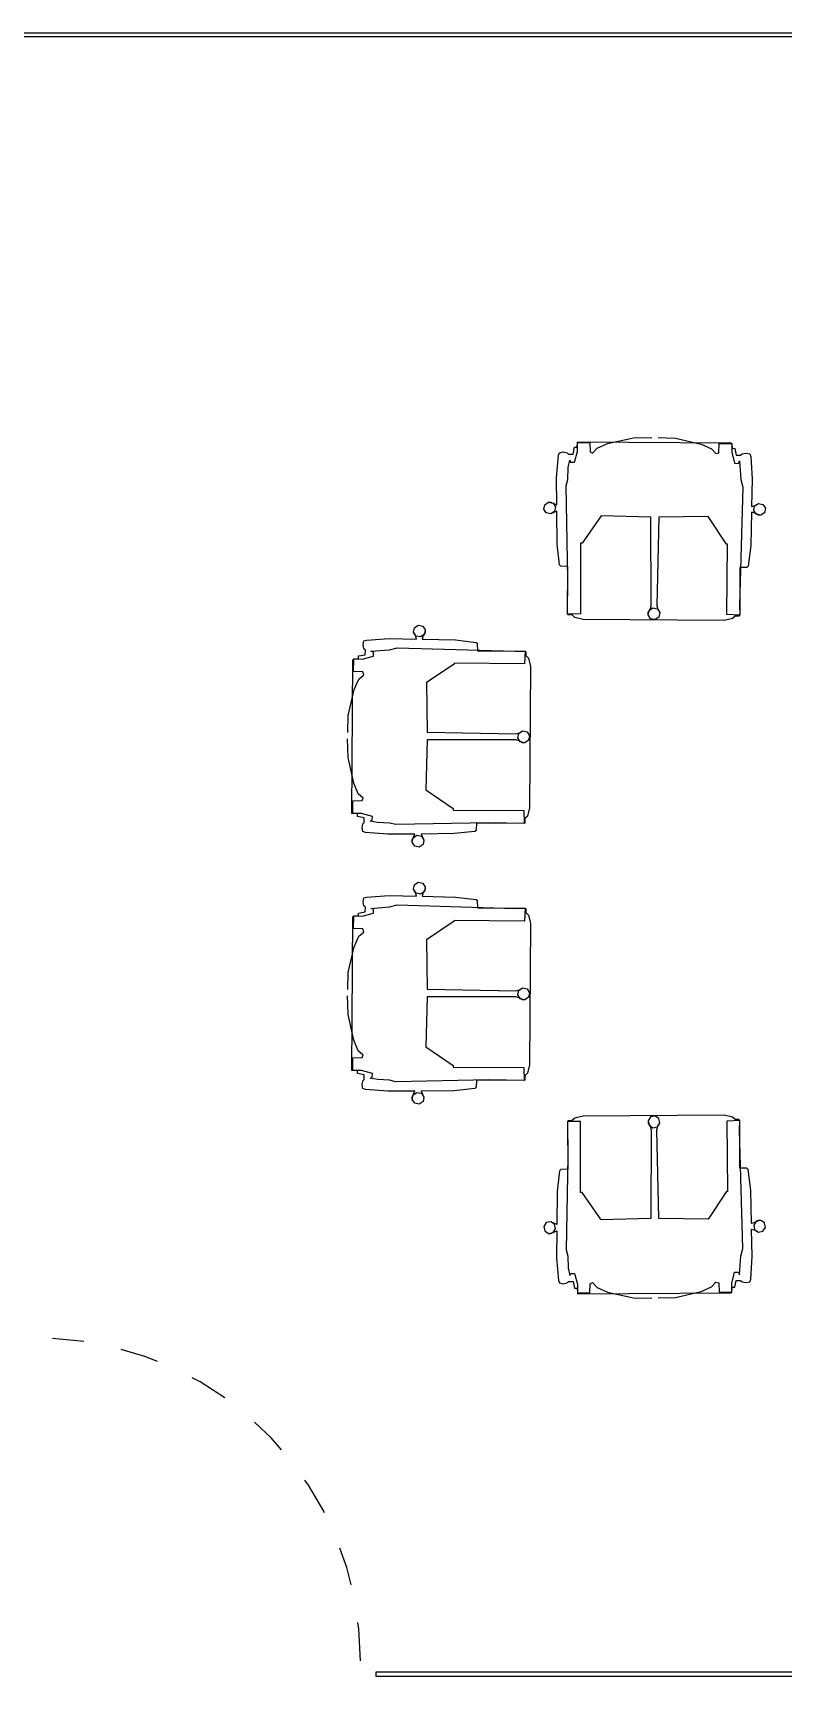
# Model space of a CAD drawing. Header units: millimetres. Extents: x 32.4 to 129.7, y 76.1 to 139.3.
# Drawn here: x 93.43 to 95.386, y 88.325 to 92.605 of the extents above; entities that cross this region are included whole.
import ezdxf

# ---------------------------------------------------------------- set-up
doc = ezdxf.new("R2010")
doc.units = ezdxf.units.MM
doc.linetypes.add('Hidden', pattern=[7.14375, 4.7625, -2.38125])
doc.linetypes.add('Hidden_2_', pattern=[0.007144, 0.004763, -0.002381])
doc.layers.add('n carpinteria proyeccion', color=7, linetype='Hidden')
doc.layers.add('n carpinteria vidrio', color=7, linetype='Continuous')

msp = doc.modelspace()

# ---------------------------------------------------------------- linework, layer by layer
at = {"linetype": 'Continuous'}
for p, q in [((94.92841, 91.535562), (94.995704, 91.550431)), ((94.995704, 91.550431), (95.044055, 91.551308)), ((95.06048, 91.551114), (95.105103, 91.549739)), ((95.105103, 91.549739), (95.172222, 91.534018)), ((94.80028, 91.505196), (94.802723, 91.511977)), ((94.802723, 91.511977), (94.812395, 91.513859)), ((94.812395, 91.513859), (94.823006, 91.511725)), ((94.823006, 91.511725), (94.82657, 91.507936)), ((94.82657, 91.507936), (94.838579, 91.508093)), ((94.838579, 91.508093), (94.842122, 91.525959)), ((94.841878, 91.48695), (94.849775, 91.515332)), ((94.842122, 91.525959), (94.848872, 91.525956)), ((94.848872, 91.525956), (94.849774, 91.538113)), ((94.849774, 91.538113), (94.882527, 91.538096)), ((94.849775, 91.515332), (94.849947, 91.540152)), ((94.849947, 91.540152), (95.249967, 91.537629)), ((94.882527, 91.538096), (94.883194, 91.513877)), ((94.883194, 91.513877), (94.889355, 91.510911)), ((94.889355, 91.510911), (94.901132, 91.524045)), ((94.901132, 91.524045), (94.92841, 91.535562)), ((95.172222, 91.534018), (95.199352, 91.522157)), ((95.199352, 91.522157), (95.210372, 91.509549)), ((95.210372, 91.509549), (95.218638, 91.512)), ((95.218638, 91.512), (95.219619, 91.535962)), ((95.219619, 91.535962), (95.252369, 91.535564)), ((95.249967, 91.537629), (95.252369, 91.535564)), ((95.252369, 91.535564), (95.251917, 91.513401)), ((95.251917, 91.513401), (95.259617, 91.484306)), ((95.252369, 91.535564), (95.253117, 91.523397)), ((95.253117, 91.523397), (95.259867, 91.523315)), ((95.259867, 91.523315), (95.263154, 91.505671)), ((95.275264, 91.505184), (95.278802, 91.508839)), ((95.278802, 91.508839), (95.289439, 91.510838)), ((95.289439, 91.510838), (95.299086, 91.508834)), ((95.299086, 91.508834), (95.301444, 91.502023)), ((94.795617, 91.446329), (94.80028, 91.505196)), ((94.824776, 91.441842), (94.825904, 91.473448)), ((94.825904, 91.473448), (94.829916, 91.4924)), ((94.829916, 91.4924), (94.831855, 91.487014)), ((94.831855, 91.487014), (94.841878, 91.48695)), ((95.259617, 91.484306), (95.26964, 91.484242)), ((95.263154, 91.505671), (95.275264, 91.505184)), ((95.26964, 91.484242), (95.272036, 91.490642)), ((95.272036, 91.490642), (95.276104, 91.442299)), ((95.301444, 91.502023), (95.30536, 91.44311)), ((94.796128, 91.376007), (94.795617, 91.446329)), ((94.820588, 91.425534), (94.824776, 91.441842)), ((94.825206, 91.183581), (94.820588, 91.425534)), ((95.280894, 91.422619), (95.272035, 91.115107)), ((95.276104, 91.442299), (95.280894, 91.422619)), ((95.30536, 91.44311), (95.303948, 91.372138)), ((94.764556, 91.376604), (94.774539, 91.383184)), ((94.764556, 91.376604), (94.774539, 91.383184)), ((94.774539, 91.383184), (94.786251, 91.380777)), ((94.774539, 91.383184), (94.780634, 91.383145)), ((94.780634, 91.383145), (94.796128, 91.376007)), ((94.786251, 91.380777), (94.79283, 91.370794)), ((95.311747, 91.37314), (95.32173, 91.379719)), ((95.313438, 91.37481), (95.32173, 91.379719)), ((95.32173, 91.379719), (95.333442, 91.377313)), ((95.32173, 91.379719), (95.333442, 91.377313)), ((94.762149, 91.364893), (94.764556, 91.376604)), ((94.762149, 91.364893), (94.764556, 91.376604)), ((94.768728, 91.354909), (94.762149, 91.364893)), ((94.768728, 91.354909), (94.762149, 91.364893)), ((94.764556, 91.376604), (94.764556, 91.376604)), ((94.764556, 91.376604), (94.764556, 91.376604)), ((94.78044, 91.352503), (94.768728, 91.354909)), ((94.78044, 91.352503), (94.768728, 91.354909)), ((94.796213, 91.359518), (94.78044, 91.352503)), ((94.790423, 91.359082), (94.78044, 91.352503)), ((94.79283, 91.370794), (94.790423, 91.359082)), ((94.797174, 91.273751), (94.796213, 91.359518)), ((94.91143, 91.347843), (94.862412, 91.276264)), ((95.041418, 91.344259), (94.91143, 91.347843)), ((95.041804, 91.113264), (95.041418, 91.344259)), ((95.061647, 91.344156), (95.057135, 91.113167)), ((95.190498, 91.346076), (95.061647, 91.344156)), ((95.238606, 91.273883), (95.190498, 91.346076)), ((95.303674, 91.35683), (95.301614, 91.270437)), ((95.313275, 91.354124), (95.303674, 91.35683)), ((95.303948, 91.372138), (95.313438, 91.37481)), ((95.30934, 91.361428), (95.311747, 91.37314)), ((95.31592, 91.351445), (95.30934, 91.361428)), ((95.321536, 91.349077), (95.313275, 91.354124)), ((95.327632, 91.349038), (95.31592, 91.351445)), ((95.327632, 91.349038), (95.321536, 91.349077)), ((95.337615, 91.355618), (95.327632, 91.349038)), ((95.337615, 91.355618), (95.327632, 91.349038)), ((95.333442, 91.377313), (95.340022, 91.367329)), ((95.333442, 91.377313), (95.340022, 91.367329)), ((95.340022, 91.367329), (95.337615, 91.355618)), ((95.340022, 91.367329), (95.337615, 91.355618)), ((94.803066, 91.219597), (94.797174, 91.273751)), ((94.858066, 91.276292), (94.857478, 91.091877)), ((94.862412, 91.276264), (94.858066, 91.276292)), ((95.240763, 91.273869), (95.238606, 91.273883)), ((95.23902, 91.090773), (95.240763, 91.273869)), ((95.301614, 91.270437), (95.295041, 91.216482)), ((94.806757, 91.216431), (94.803066, 91.219597)), ((94.824743, 91.215587), (94.806757, 91.216431)), ((94.823716, 91.091516), (94.824743, 91.215587)), ((95.273314, 91.212747), (95.272771, 91.088673)), ((95.291311, 91.213363), (95.273314, 91.212747)), ((95.295041, 91.216482), (95.291311, 91.213363)), ((94.823716, 91.091516), (94.825206, 91.183581)), ((94.857478, 91.091877), (94.823716, 91.091516)), ((94.825891, 91.089315), (94.823716, 91.091516)), ((94.836191, 91.08925), (94.825891, 91.089315)), ((94.843066, 91.082857), (94.836191, 91.08925)), ((94.864386, 91.077303), (94.843066, 91.082857)), ((95.034012, 91.089565), (95.036419, 91.101276)), ((95.034012, 91.089565), (95.034051, 91.09566)), ((95.040592, 91.079581), (95.034012, 91.089565)), ((95.040592, 91.079581), (95.034012, 91.089565)), ((95.034051, 91.09566), (95.039075, 91.103898)), ((95.036419, 91.101276), (95.046402, 91.107856)), ((95.039075, 91.103898), (95.041804, 91.113264)), ((95.052304, 91.077175), (95.040592, 91.079581)), ((95.052304, 91.077175), (95.040592, 91.079581)), ((95.046402, 91.107856), (95.058114, 91.105449)), ((95.062287, 91.083754), (95.052304, 91.077175)), ((95.062287, 91.083754), (95.052304, 91.077175)), ((95.057135, 91.113167), (95.059784, 91.103758)), ((95.058114, 91.105449), (95.064694, 91.095466)), ((95.059784, 91.103758), (95.064694, 91.095466)), ((95.064694, 91.095466), (95.062287, 91.083754)), ((95.064694, 91.095466), (95.062287, 91.083754)), ((95.254078, 91.080255), (95.23269, 91.074971)), ((95.272771, 91.088673), (95.23902, 91.090773)), ((95.261034, 91.08656), (95.254078, 91.080255)), ((95.270568, 91.0865), (95.261034, 91.08656)), ((95.272771, 91.088673), (95.270568, 91.0865)), ((95.272035, 91.115107), (95.272771, 91.088673)), ((94.422547, 91.044335), (94.424953, 91.056046)), ((94.422547, 91.044335), (94.424953, 91.056046)), ((94.429126, 91.034351), (94.422547, 91.044335)), ((94.427456, 91.036042), (94.422547, 91.044335)), ((94.424953, 91.056046), (94.434937, 91.062626)), ((94.424953, 91.056046), (94.434937, 91.062626)), ((94.430128, 91.026552), (94.427456, 91.036042)), ((94.434937, 91.062626), (94.446648, 91.060219)), ((94.434937, 91.062626), (94.446648, 91.060219)), ((94.450821, 91.038524), (94.440838, 91.031945)), ((94.448142, 91.035879), (94.445437, 91.026279)), ((94.446648, 91.060219), (94.453228, 91.050236)), ((94.446648, 91.060219), (94.453228, 91.050236)), ((94.453189, 91.044141), (94.448142, 91.035879)), ((94.453228, 91.050236), (94.450821, 91.038524)), ((94.453228, 91.050236), (94.453189, 91.044141)), ((95.23269, 91.074971), (94.864386, 91.077303)), ((94.291428, 91.012044), (94.293432, 91.021691)), ((94.293427, 91.001407), (94.291428, 91.012044)), ((94.297083, 90.997868), (94.293427, 91.001407)), ((94.293432, 91.021691), (94.300243, 91.024048)), ((94.296595, 90.985758), (94.297083, 90.997868)), ((94.300243, 91.024048), (94.359157, 91.027965)), ((94.311624, 90.99464), (94.359967, 90.998709)), ((94.318024, 90.992245), (94.311624, 90.99464)), ((94.359157, 91.027965), (94.430128, 91.026552)), ((94.359967, 90.998709), (94.379647, 91.003499)), ((94.379647, 91.003499), (94.687159, 90.99464)), ((94.440838, 91.031945), (94.429126, 91.034351)), ((94.445437, 91.026279), (94.531829, 91.024218)), ((94.531829, 91.024218), (94.585784, 91.017645)), ((94.585784, 91.017645), (94.588903, 91.013915)), ((94.588903, 91.013915), (94.589519, 90.995919)), ((94.589519, 90.995919), (94.713593, 90.995375)), ((94.687159, 90.99464), (94.713593, 90.995375)), ((94.713593, 90.995375), (94.711493, 90.961625)), ((94.713593, 90.995375), (94.715766, 90.993172)), ((94.715766, 90.993172), (94.715706, 90.983639)), ((94.262114, 90.572551), (94.264637, 90.972572)), ((94.264637, 90.972572), (94.266702, 90.974974)), ((94.266304, 90.942223), (94.266702, 90.974974)), ((94.266702, 90.974974), (94.27887, 90.975722)), ((94.266702, 90.974974), (94.288865, 90.974521)), ((94.27887, 90.975722), (94.278952, 90.982471)), ((94.278952, 90.982471), (94.296595, 90.985758)), ((94.288865, 90.974521), (94.317961, 90.982221)), ((94.317961, 90.982221), (94.318024, 90.992245)), ((94.528383, 90.96121), (94.45619, 90.913102)), ((94.528397, 90.963367), (94.528383, 90.96121)), ((94.711493, 90.961625), (94.528397, 90.963367)), ((94.715706, 90.983639), (94.722011, 90.976683)), ((94.722011, 90.976683), (94.727295, 90.955294)), ((94.727295, 90.955294), (94.724963, 90.58699)), ((94.290266, 90.941242), (94.266304, 90.942223)), ((94.268248, 90.894826), (94.280109, 90.921956)), ((94.280109, 90.921956), (94.292717, 90.932976)), ((94.292717, 90.932976), (94.290266, 90.941242)), ((94.45619, 90.913102), (94.458111, 90.784252)), ((94.252527, 90.827707), (94.268248, 90.894826)), ((94.251152, 90.783084), (94.252527, 90.827707)), ((94.458111, 90.784252), (94.689099, 90.77974)), ((94.689099, 90.77974), (94.698508, 90.782388)), ((94.69441, 90.769007), (94.696817, 90.780718)), ((94.696817, 90.780718), (94.7068, 90.787298)), ((94.698508, 90.782388), (94.7068, 90.787298)), ((94.7068, 90.787298), (94.718512, 90.784891)), ((94.7068, 90.787298), (94.718512, 90.784891)), ((94.718512, 90.784891), (94.725092, 90.774908)), ((94.718512, 90.784891), (94.725092, 90.774908)), ((94.251835, 90.718308), (94.250958, 90.766659)), ((94.458007, 90.764022), (94.454423, 90.634034)), ((94.689002, 90.764409), (94.458007, 90.764022)), ((94.698368, 90.761679), (94.689002, 90.764409)), ((94.70099, 90.759023), (94.69441, 90.769007)), ((94.706606, 90.756655), (94.698368, 90.761679)), ((94.712701, 90.756617), (94.70099, 90.759023)), ((94.712701, 90.756617), (94.706606, 90.756655)), ((94.722685, 90.763196), (94.712701, 90.756617)), ((94.722685, 90.763196), (94.712701, 90.756617)), ((94.725092, 90.774908), (94.722685, 90.763196)), ((94.725092, 90.774908), (94.722685, 90.763196)), ((94.266704, 90.651015), (94.251835, 90.718308)), ((94.278221, 90.623736), (94.266704, 90.651015)), ((94.291355, 90.611959), (94.278221, 90.623736)), ((94.28839, 90.605798), (94.291355, 90.611959)), ((94.454423, 90.634034), (94.526002, 90.585016)), ((94.286935, 90.572379), (94.262114, 90.572551)), ((94.264153, 90.572378), (94.26417, 90.605131)), ((94.27631, 90.571476), (94.264153, 90.572378)), ((94.26417, 90.605131), (94.28839, 90.605798)), ((94.276307, 90.564727), (94.27631, 90.571476)), ((94.315316, 90.564482), (94.286935, 90.572379)), ((94.526002, 90.585016), (94.525974, 90.58067)), ((94.525974, 90.58067), (94.710389, 90.580082)), ((94.710389, 90.580082), (94.71075, 90.54632)), ((94.719409, 90.565671), (94.713016, 90.558795)), ((94.724963, 90.58699), (94.719409, 90.565671)), ((94.294173, 90.561183), (94.276307, 90.564727)), ((94.288408, 90.534999), (94.290541, 90.54561)), ((94.290289, 90.525327), (94.288408, 90.534999)), ((94.29707, 90.522884), (94.290289, 90.525327)), ((94.290541, 90.54561), (94.29433, 90.549174)), ((94.29433, 90.549174), (94.294173, 90.561183)), ((94.355937, 90.518221), (94.29707, 90.522884)), ((94.309867, 90.552521), (94.315252, 90.554459)), ((94.328818, 90.548508), (94.309867, 90.552521)), ((94.315252, 90.554459), (94.315316, 90.564482)), ((94.360424, 90.54738), (94.328818, 90.548508)), ((94.376732, 90.543192), (94.360424, 90.54738)), ((94.618685, 90.54781), (94.376732, 90.543192)), ((94.582669, 90.52567), (94.528515, 90.519778)), ((94.585835, 90.529361), (94.582669, 90.52567)), ((94.586679, 90.547348), (94.585835, 90.529361)), ((94.71075, 90.54632), (94.586679, 90.547348)), ((94.71075, 90.54632), (94.618685, 90.54781)), ((94.712951, 90.548495), (94.71075, 90.54632)), ((94.713016, 90.558795), (94.712951, 90.548495)), ((94.426259, 90.518732), (94.355937, 90.518221)), ((94.419082, 90.497143), (94.421489, 90.508855)), ((94.419082, 90.497143), (94.419121, 90.503238)), ((94.425662, 90.48716), (94.419082, 90.497143)), ((94.425662, 90.48716), (94.419082, 90.497143)), ((94.419121, 90.503238), (94.426259, 90.518732)), ((94.421489, 90.508855), (94.431472, 90.515434)), ((94.437374, 90.484753), (94.425662, 90.48716)), ((94.425662, 90.48716), (94.425662, 90.48716)), ((94.437374, 90.484753), (94.425662, 90.48716)), ((94.425662, 90.48716), (94.425662, 90.48716)), ((94.431472, 90.515434), (94.443184, 90.513028)), ((94.447357, 90.491333), (94.437374, 90.484753)), ((94.447357, 90.491333), (94.437374, 90.484753)), ((94.528515, 90.519778), (94.442748, 90.518818)), ((94.442748, 90.518818), (94.449764, 90.503044)), ((94.443184, 90.513028), (94.449764, 90.503044)), ((94.449764, 90.503044), (94.447357, 90.491333)), ((94.449764, 90.503044), (94.447357, 90.491333)), ((94.291428, 90.342543), (94.293432, 90.35219)), ((94.293432, 90.35219), (94.300243, 90.354547)), ((94.300243, 90.354547), (94.359157, 90.358464)), ((94.359157, 90.358464), (94.430128, 90.357052)), ((94.422547, 90.374834), (94.424953, 90.386546)), ((94.422547, 90.374834), (94.424953, 90.386546)), ((94.429126, 90.364851), (94.422547, 90.374834)), ((94.427456, 90.366542), (94.422547, 90.374834)), ((94.424953, 90.386546), (94.434937, 90.393125)), ((94.424953, 90.386546), (94.434937, 90.393125)), ((94.430128, 90.357052), (94.427456, 90.366542)), ((94.440838, 90.362444), (94.429126, 90.364851)), ((94.434937, 90.393125), (94.446648, 90.390718)), ((94.434937, 90.393125), (94.446648, 90.390718)), ((94.450821, 90.369023), (94.440838, 90.362444)), ((94.448142, 90.366378), (94.445437, 90.356778)), ((94.445437, 90.356778), (94.531829, 90.354717)), ((94.446648, 90.390718), (94.453228, 90.380735)), ((94.446648, 90.390718), (94.453228, 90.380735)), ((94.453189, 90.37464), (94.448142, 90.366378)), ((94.453228, 90.380735), (94.450821, 90.369023)), ((94.453228, 90.380735), (94.453189, 90.37464)), ((94.531829, 90.354717), (94.585784, 90.348145)), ((94.27887, 90.306221), (94.278952, 90.31297)), ((94.278952, 90.31297), (94.296595, 90.316258)), ((94.288865, 90.30502), (94.317961, 90.31272)), ((94.293427, 90.331906), (94.291428, 90.342543)), ((94.297083, 90.328368), (94.293427, 90.331906)), ((94.296595, 90.316258), (94.297083, 90.328368)), ((94.311624, 90.325139), (94.359967, 90.329208)), ((94.318024, 90.322744), (94.311624, 90.325139)), ((94.317961, 90.31272), (94.318024, 90.322744)), ((94.359967, 90.329208), (94.379647, 90.333998)), ((94.379647, 90.333998), (94.687159, 90.325139)), ((94.585784, 90.348145), (94.588903, 90.344415)), ((94.588903, 90.344415), (94.589519, 90.326418)), ((94.589519, 90.326418), (94.713593, 90.325874)), ((94.687159, 90.325139), (94.713593, 90.325874)), ((94.713593, 90.325874), (94.711493, 90.292124)), ((94.713593, 90.325874), (94.715766, 90.323672)), ((94.715766, 90.323672), (94.715706, 90.314138)), ((94.715706, 90.314138), (94.722011, 90.307182)), ((94.262114, 89.903051), (94.264637, 90.303071)), ((94.264637, 90.303071), (94.266702, 90.305473)), ((94.266304, 90.272723), (94.266702, 90.305473)), ((94.290266, 90.271741), (94.266304, 90.272723)), ((94.266702, 90.305473), (94.27887, 90.306221)), ((94.266702, 90.305473), (94.288865, 90.30502)), ((94.292717, 90.263476), (94.290266, 90.271741)), ((94.528383, 90.291709), (94.45619, 90.243601)), ((94.528397, 90.293866), (94.528383, 90.291709)), ((94.711493, 90.292124), (94.528397, 90.293866)), ((94.722011, 90.307182), (94.727295, 90.285794)), ((94.727295, 90.285794), (94.724963, 89.91749)), ((94.252527, 90.158207), (94.268248, 90.225325)), ((94.268248, 90.225325), (94.280109, 90.252456)), ((94.280109, 90.252456), (94.292717, 90.263476)), ((94.45619, 90.243601), (94.458111, 90.114751)), ((94.251152, 90.113583), (94.252527, 90.158207)), ((94.251835, 90.048807), (94.250958, 90.097158)), ((94.458007, 90.094521), (94.454423, 89.964534)), ((94.689002, 90.094908), (94.458007, 90.094521)), ((94.458111, 90.114751), (94.689099, 90.110239)), ((94.698368, 90.092178), (94.689002, 90.094908)), ((94.689099, 90.110239), (94.698508, 90.112888)), ((94.69441, 90.099506), (94.696817, 90.111218)), ((94.70099, 90.089523), (94.69441, 90.099506)), ((94.696817, 90.111218), (94.7068, 90.117797)), ((94.698508, 90.112888), (94.7068, 90.117797)), ((94.7068, 90.117797), (94.718512, 90.115391)), ((94.7068, 90.117797), (94.718512, 90.115391)), ((94.718512, 90.115391), (94.725092, 90.105407)), ((94.718512, 90.115391), (94.725092, 90.105407)), ((94.725092, 90.105407), (94.722685, 90.093696)), ((94.725092, 90.105407), (94.722685, 90.093696)), ((94.706606, 90.087155), (94.698368, 90.092178)), ((94.712701, 90.087116), (94.70099, 90.089523)), ((94.712701, 90.087116), (94.706606, 90.087155)), ((94.722685, 90.093696), (94.712701, 90.087116)), ((94.722685, 90.093696), (94.712701, 90.087116)), ((94.266704, 89.981514), (94.251835, 90.048807)), ((94.278221, 89.954236), (94.266704, 89.981514)), ((94.264153, 89.902878), (94.26417, 89.93563)), ((94.26417, 89.93563), (94.28839, 89.936297)), ((94.291355, 89.942459), (94.278221, 89.954236)), ((94.28839, 89.936297), (94.291355, 89.942459)), ((94.454423, 89.964534), (94.526002, 89.915515)), ((94.286935, 89.902879), (94.262114, 89.903051)), ((94.27631, 89.901976), (94.264153, 89.902878)), ((94.276307, 89.895226), (94.27631, 89.901976)), ((94.294173, 89.891682), (94.276307, 89.895226)), ((94.315316, 89.894982), (94.286935, 89.902879)), ((94.29433, 89.879673), (94.294173, 89.891682)), ((94.309867, 89.88302), (94.315252, 89.884958)), ((94.328818, 89.879007), (94.309867, 89.88302)), ((94.315252, 89.884958), (94.315316, 89.894982)), ((94.526002, 89.915515), (94.525974, 89.91117)), ((94.525974, 89.91117), (94.710389, 89.910581)), ((94.710389, 89.910581), (94.71075, 89.876819)), ((94.713016, 89.889294), (94.712951, 89.878994)), ((94.719409, 89.89617), (94.713016, 89.889294)), ((94.724963, 89.91749), (94.719409, 89.89617)), ((94.288408, 89.865498), (94.290541, 89.876109)), ((94.290289, 89.855827), (94.288408, 89.865498)), ((94.29707, 89.853383), (94.290289, 89.855827)), ((94.290541, 89.876109), (94.29433, 89.879673)), ((94.355937, 89.84872), (94.29707, 89.853383)), ((94.360424, 89.87788), (94.328818, 89.879007)), ((94.426259, 89.849231), (94.355937, 89.84872)), ((94.376732, 89.873691), (94.360424, 89.87788)), ((94.618685, 89.878309), (94.376732, 89.873691)), ((94.419082, 89.827643), (94.421489, 89.839354)), ((94.419121, 89.833738), (94.426259, 89.849231)), ((94.421489, 89.839354), (94.431472, 89.845934)), ((94.431472, 89.845934), (94.443184, 89.843527)), ((94.528515, 89.850277), (94.442748, 89.849317)), ((94.442748, 89.849317), (94.449764, 89.833544)), ((94.443184, 89.843527), (94.449764, 89.833544)), ((94.582669, 89.85617), (94.528515, 89.850277)), ((94.585835, 89.85986), (94.582669, 89.85617)), ((94.586679, 89.877847), (94.585835, 89.85986)), ((94.71075, 89.876819), (94.586679, 89.877847)), ((94.71075, 89.876819), (94.618685, 89.878309)), ((94.712951, 89.878994), (94.71075, 89.876819)), ((94.419082, 89.827643), (94.419121, 89.833738)), ((94.425662, 89.817659), (94.419082, 89.827643)), ((94.425662, 89.817659), (94.419082, 89.827643)), ((94.437374, 89.815252), (94.425662, 89.817659)), ((94.425662, 89.817659), (94.425662, 89.817659)), ((94.437374, 89.815252), (94.425662, 89.817659)), ((94.425662, 89.817659), (94.425662, 89.817659)), ((94.447357, 89.821832), (94.437374, 89.815252)), ((94.447357, 89.821832), (94.437374, 89.815252)), ((94.449764, 89.833544), (94.447357, 89.821832)), ((94.449764, 89.833544), (94.447357, 89.821832)), ((94.825891, 89.772184), (94.823716, 89.769983)), ((94.857478, 89.769622), (94.823716, 89.769983)), ((94.823716, 89.769983), (94.824743, 89.645913)), ((94.823716, 89.769983), (94.825206, 89.677918)), ((94.836191, 89.77225), (94.825891, 89.772184)), ((94.843066, 89.778642), (94.836191, 89.77225)), ((94.864386, 89.784196), (94.843066, 89.778642)), ((94.858066, 89.585208), (94.857478, 89.769622)), ((95.23269, 89.786528), (94.864386, 89.784196)), ((95.040592, 89.781918), (95.034012, 89.771935)), ((95.040592, 89.781918), (95.034012, 89.771935)), ((95.034012, 89.771935), (95.036419, 89.760223)), ((95.034012, 89.771935), (95.034051, 89.76584)), ((95.034051, 89.76584), (95.039075, 89.757601)), ((95.036419, 89.760223), (95.046402, 89.753644)), ((95.039075, 89.757601), (95.041804, 89.748235)), ((95.052304, 89.784325), (95.040592, 89.781918)), ((95.052304, 89.784325), (95.040592, 89.781918)), ((95.046402, 89.753644), (95.058114, 89.75605)), ((95.062287, 89.777745), (95.052304, 89.784325)), ((95.062287, 89.777745), (95.052304, 89.784325)), ((95.057135, 89.748332), (95.059784, 89.757741)), ((95.058114, 89.75605), (95.064694, 89.766034)), ((95.059784, 89.757741), (95.064694, 89.766034)), ((95.064694, 89.766034), (95.062287, 89.777745)), ((95.064694, 89.766034), (95.062287, 89.777745)), ((95.254078, 89.781245), (95.23269, 89.786528)), ((95.272771, 89.772826), (95.23902, 89.770726)), ((95.23902, 89.770726), (95.240763, 89.58763)), ((95.261034, 89.774939), (95.254078, 89.781245)), ((95.270568, 89.775), (95.261034, 89.774939)), ((95.272771, 89.772826), (95.270568, 89.775)), ((95.272035, 89.746392), (95.272771, 89.772826)), ((95.273314, 89.648753), (95.272771, 89.772826)), ((95.041804, 89.748235), (95.041418, 89.517241)), ((95.061647, 89.517344), (95.057135, 89.748332)), ((95.280894, 89.43888), (95.272035, 89.746392)), ((94.825206, 89.677918), (94.820588, 89.435965)), ((94.803066, 89.641902), (94.797174, 89.587749)), ((94.806757, 89.645069), (94.803066, 89.641902)), ((94.824743, 89.645913), (94.806757, 89.645069)), ((95.291311, 89.648136), (95.273314, 89.648753)), ((95.295041, 89.645018), (95.291311, 89.648136)), ((95.301614, 89.591062), (95.295041, 89.645018)), ((94.797174, 89.587749), (94.796213, 89.501981)), ((94.862412, 89.585235), (94.858066, 89.585208)), ((94.91143, 89.513657), (94.862412, 89.585235)), ((95.238606, 89.587617), (95.190498, 89.515424)), ((95.240763, 89.58763), (95.238606, 89.587617)), ((95.303674, 89.50467), (95.301614, 89.591062)), ((94.768728, 89.50659), (94.762149, 89.496607)), ((94.768728, 89.50659), (94.762149, 89.496607)), ((94.762149, 89.496607), (94.764556, 89.484895)), ((94.762149, 89.496607), (94.764556, 89.484895)), ((94.78044, 89.508997), (94.768728, 89.50659)), ((94.78044, 89.508997), (94.768728, 89.50659)), ((94.790423, 89.502417), (94.78044, 89.508997)), ((94.796213, 89.501981), (94.78044, 89.508997)), ((94.79283, 89.490706), (94.790423, 89.502417)), ((95.041418, 89.517241), (94.91143, 89.513657)), ((95.190498, 89.515424), (95.061647, 89.517344)), ((95.313275, 89.507376), (95.303674, 89.50467)), ((95.31592, 89.510054), (95.30934, 89.500071)), ((95.30934, 89.500071), (95.311747, 89.48836)), ((95.321536, 89.512423), (95.313275, 89.507376)), ((95.327632, 89.512461), (95.31592, 89.510054)), ((95.327632, 89.512461), (95.321536, 89.512423)), ((95.337615, 89.505882), (95.327632, 89.512461)), ((95.337615, 89.505882), (95.327632, 89.512461)), ((95.340022, 89.49417), (95.337615, 89.505882)), ((95.340022, 89.49417), (95.337615, 89.505882)), ((94.764556, 89.484895), (94.774539, 89.478316)), ((94.764556, 89.484895), (94.764556, 89.484895)), ((94.764556, 89.484895), (94.774539, 89.478316)), ((94.764556, 89.484895), (94.764556, 89.484895)), ((94.774539, 89.478316), (94.786251, 89.480722)), ((94.774539, 89.478316), (94.780634, 89.478354)), ((94.780634, 89.478354), (94.796128, 89.485492)), ((94.786251, 89.480722), (94.79283, 89.490706)), ((94.796128, 89.485492), (94.795617, 89.41517)), ((95.30536, 89.41839), (95.303948, 89.489361)), ((95.303948, 89.489361), (95.313438, 89.48669)), ((95.311747, 89.48836), (95.32173, 89.48178)), ((95.313438, 89.48669), (95.32173, 89.48178)), ((95.32173, 89.48178), (95.333442, 89.484187)), ((95.32173, 89.48178), (95.333442, 89.484187)), ((95.333442, 89.484187), (95.340022, 89.49417)), ((95.333442, 89.484187), (95.340022, 89.49417)), ((94.795617, 89.41517), (94.80028, 89.356303)), ((94.820588, 89.435965), (94.824776, 89.419658)), ((94.824776, 89.419658), (94.825904, 89.388051)), ((95.272036, 89.370857), (95.276104, 89.4192)), ((95.276104, 89.4192), (95.280894, 89.43888)), ((95.301444, 89.359476), (95.30536, 89.41839)), ((94.825904, 89.388051), (94.829916, 89.3691)), ((94.829916, 89.3691), (94.831855, 89.374486)), ((94.831855, 89.374486), (94.841878, 89.374549)), ((94.841878, 89.374549), (94.849775, 89.346168)), ((95.251917, 89.348098), (95.259617, 89.377194)), ((95.259617, 89.377194), (95.26964, 89.377257)), ((95.26964, 89.377257), (95.272036, 89.370857)), ((94.80028, 89.356303), (94.802723, 89.349522)), ((94.802723, 89.349522), (94.812395, 89.347641)), ((94.812395, 89.347641), (94.823006, 89.349775)), ((94.823006, 89.349775), (94.82657, 89.353563)), ((94.82657, 89.353563), (94.838579, 89.353407)), ((94.838579, 89.353407), (94.842122, 89.33554)), ((94.842122, 89.33554), (94.848872, 89.335544)), ((94.848872, 89.335544), (94.849774, 89.323386)), ((94.849775, 89.346168), (94.849947, 89.321347)), ((94.849947, 89.321347), (95.249967, 89.32387)), ((94.882527, 89.323403), (94.883194, 89.347623)), ((94.883194, 89.347623), (94.889355, 89.350588)), ((94.889355, 89.350588), (94.901132, 89.337454)), ((94.901132, 89.337454), (94.92841, 89.325938)), ((94.92841, 89.325938), (94.995704, 89.311068)), ((95.105103, 89.31176), (95.172222, 89.327481)), ((95.172222, 89.327481), (95.199352, 89.339342)), ((95.199352, 89.339342), (95.210372, 89.35195)), ((95.210372, 89.35195), (95.218638, 89.349499)), ((95.218638, 89.349499), (95.219619, 89.325537)), ((95.219619, 89.325537), (95.252369, 89.325935)), ((95.249967, 89.32387), (95.252369, 89.325935)), ((95.252369, 89.325935), (95.251917, 89.348098)), ((95.252369, 89.325935), (95.253117, 89.338103)), ((95.253117, 89.338103), (95.259867, 89.338185)), ((95.259867, 89.338185), (95.263154, 89.355829)), ((95.263154, 89.355829), (95.275264, 89.356316)), ((95.275264, 89.356316), (95.278802, 89.35266)), ((95.278802, 89.35266), (95.289439, 89.350661)), ((95.289439, 89.350661), (95.299086, 89.352665)), ((95.299086, 89.352665), (95.301444, 89.359476)), ((94.849774, 89.323386), (94.882527, 89.323403)), ((94.995704, 89.311068), (95.044055, 89.310191)), ((95.06048, 89.310385), (95.105103, 89.31176))]:
    msp.add_line(p, q, dxfattribs=at)
at = {"layer": 'n carpinteria proyeccion', "linetype": 'Hidden_2_'}
msp.add_arc((93.444197, 88.365443), 0.84, 0, 87.452682, dxfattribs=at)
at = {"layer": 'n carpinteria vidrio'}
for p, q in [((89.364196, 92.605442), (98.769196, 92.605442)), ((98.769196, 92.595442), (89.364196, 92.595442)), ((98.744198, 88.335442), (94.324197, 88.335442)), ((94.324197, 88.335442), (94.324197, 88.325442)), ((94.324197, 88.325442), (98.744198, 88.325442))]:
    msp.add_line(p, q, dxfattribs=at)

doc.saveas('drawing.dxf')
